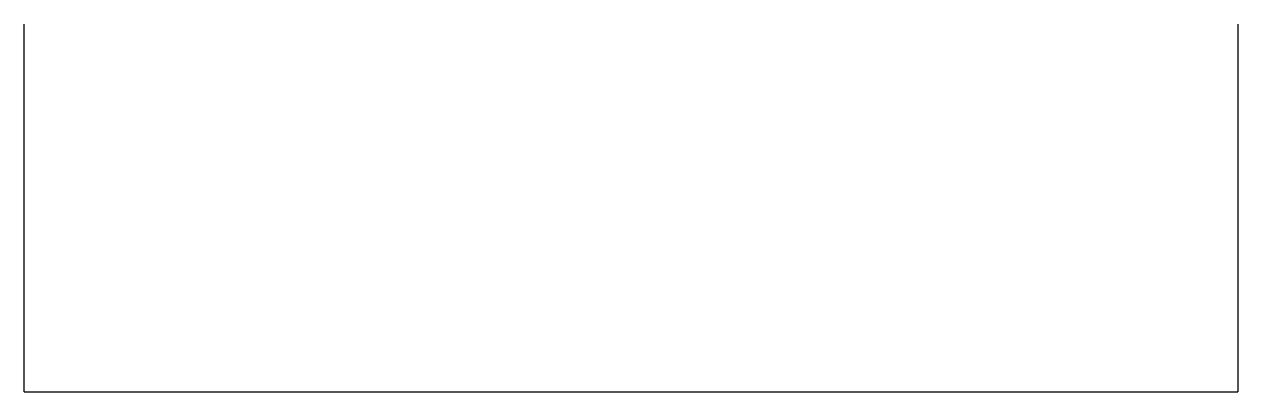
# Model space of a CAD drawing. Header units: millimetres. Extents: x -82 to 82, y 0 to 50.
import ezdxf

# ---------------------------------------------------------------- set-up
doc = ezdxf.new("R2010")
doc.units = ezdxf.units.MM

msp = doc.modelspace()

# ---------------------------------------------------------------- linework, layer by layer
at = {"color": 0, "linetype": 'ByBlock', "lineweight": -2}
for p, q in [((-82.5, 0), (-82.5, 50)), ((82.5, 50), (82.5, 0)), ((-82.5, 0), (82.5, 0))]:
    msp.add_line(p, q, dxfattribs=at)

doc.saveas('drawing.dxf')
